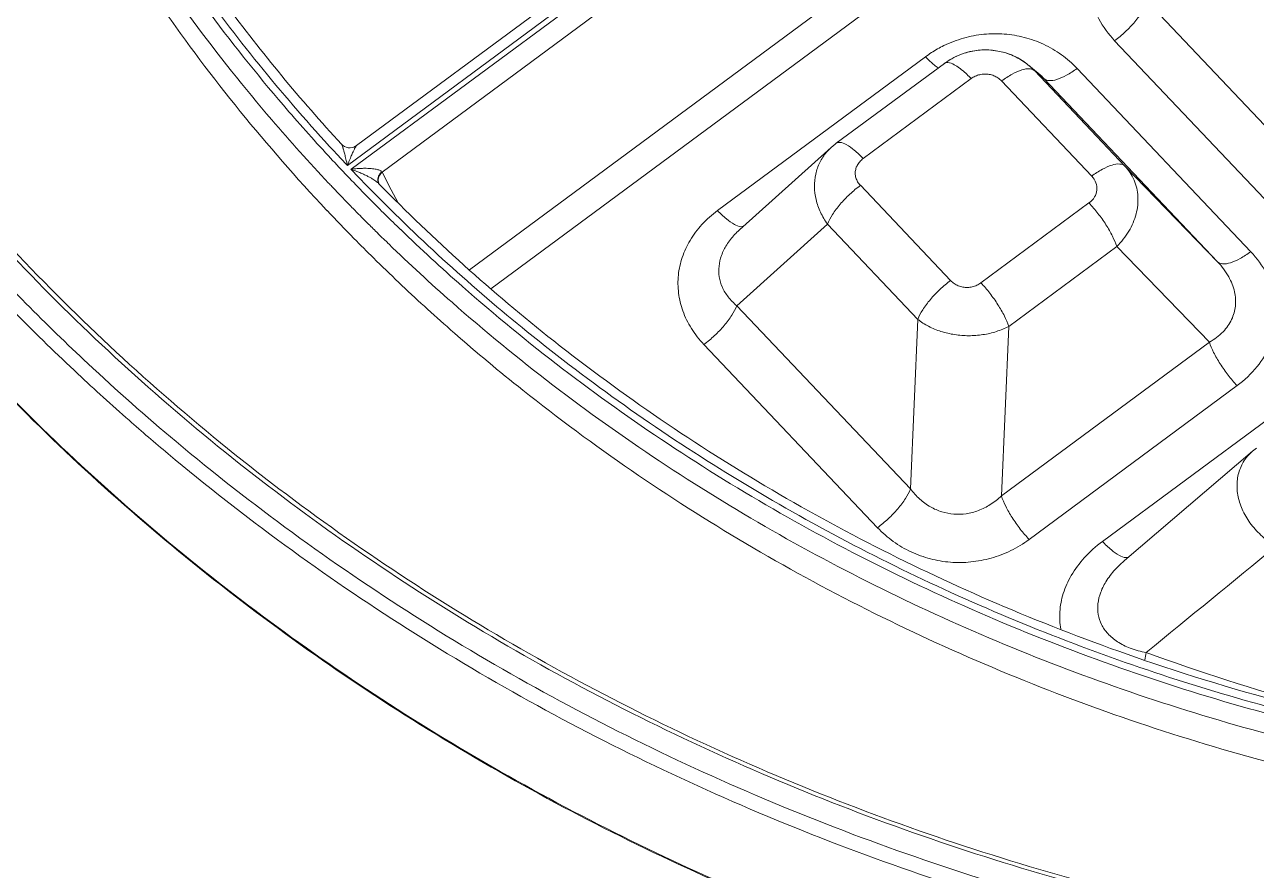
# Model space of a CAD drawing. Header units: millimetres. Extents: x 5536 to 6151, y 463 to 893.
# Drawn here: x 6020.47 to 6047.52, y 797.57 to 816.15 of the extents above; entities that cross this region are included whole.
import ezdxf

# ---------------------------------------------------------------- set-up
doc = ezdxf.new("R2010")
doc.units = ezdxf.units.MM
doc.header["$LTSCALE"] = 0.2
doc.layers.get('0').update_dxf_attribs({"lineweight": 18})

msp = doc.modelspace()

# ---------------------------------------------------------------- linework, layer by layer
for p, q in [((6058.645, 836.055), (6027.558, 813.053)), ((6058.424, 836.18), (6027.758, 813.49)), ((6027.636, 812.971), (6058.723, 835.973)), ((6058.961, 835.578), (6028.318, 812.905)), ((6058.87, 831.947), (6030.24, 810.763)), ((6059.187, 831.42), (6030.706, 810.346)), ((6048.94, 812.623), (6045.127, 816.648)), ((6048.217, 811.77), (6044.405, 815.795)), ((6035.685, 812.063), (6040.251, 815.442)), ((6040.665, 815.296), (6038.293, 813.541)), ((6040.665, 815.297), (6040.665, 815.296)), ((6042.486, 815.279), (6042.408, 815.336)), ((6042.724, 815.083), (6042.518, 815.253)), ((6041.254, 814.961), (6038.882, 813.206)), ((6042.65, 815.131), (6044.63, 813.04)), ((6042.717, 815.076), (6042.852, 814.964)), ((6042.852, 814.964), (6046.664, 810.939)), ((6043.581, 815.185), (6047.393, 811.16)), ((6041.92, 814.91), (6043.901, 812.819)), ((6036.166, 811.64), (6038.183, 813.452)), ((6028.318, 812.905), (6028.309, 812.916)), ((6028.408, 812.735), (6028.318, 812.905)), ((6044.63, 813.04), (6046.664, 810.939)), ((6028.25, 812.652), (6028.249, 812.652)), ((6028.47, 812.616), (6028.408, 812.735)), ((6028.672, 812.234), (6028.47, 812.616)), ((6040.803, 810.527), (6038.822, 812.618)), ((6027.094, 812.082), (6027.113, 812.061)), ((6043.841, 812.231), (6041.469, 810.476)), ((6038.1, 811.765), (6036.108, 809.974)), ((6040.081, 809.674), (6038.1, 811.765)), ((6028.436, 811.358), (6028.453, 811.342)), ((6028.453, 811.342), (6028.465, 811.33)), ((6044.45, 811.275), (6042.078, 809.52)), ((6044.45, 811.275), (6046.484, 809.174)), ((6039.92, 805.949), (6036.108, 809.974)), ((6040.081, 809.674), (6039.92, 805.949)), ((6042.078, 809.52), (6041.918, 805.795)), ((6039.198, 805.096), (6035.385, 809.121)), ((6046.484, 809.174), (6041.918, 805.795)), ((6047.094, 808.218), (6042.527, 804.839)), ((6047.782, 807.492), (6044.137, 804.795)), ((6047.431, 806.777), (6044.62, 804.375))]:
    msp.add_line(p, q)
for points in [[(6042.408, 815.336), (6042.276, 815.415), (6042.138, 815.481), (6041.992, 815.532), (6041.842, 815.568), (6041.689, 815.589), (6041.534, 815.594), (6041.38, 815.582), (6041.227, 815.555), (6041.078, 815.513), (6040.934, 815.455), (6040.796, 815.384), (6040.665, 815.297)], [(6027.758, 813.49), (6027.738, 813.477), (6027.701, 813.458), (6027.66, 813.446), (6027.618, 813.441), (6027.575, 813.443), (6027.533, 813.453), (6027.494, 813.469), (6027.458, 813.492), (6027.425, 813.522)], [(6038.292, 813.541), (6038.268, 813.523), (6038.182, 813.451)], [(6028.25, 812.651), (6028.25, 812.651), (6028.248, 812.655), (6028.247, 812.656)], [(6047.517, 806.844), (6047.461, 806.801), (6047.432, 806.777)]]:
    msp.add_lwpolyline(points)
for centre, radius, start, end in [((6041.784, 813.37), 2.577, 122.966, 126.4942), ((6041.791, 813.359), 2.59, 119.4982, 122.9674), ((6042.219, 817.303), 2.708, 223.3974, 225.3914), ((6041.568, 814.077), 1.515, 123.2007, 127.1755), ((6041.571, 814.072), 1.522, 115.2953, 123.2049), ((6041.574, 814.108), 1.484, 47.5855, 52.0616), ((6041.58, 814.114), 1.475, 43.5431, 47.588), ((6041.822, 813.99), 1.418, 47.0817, 50.4684), ((6041.832, 814.001), 1.403, 43.3653, 47.0837), ((6055.979, 839.898), 39.094, 222.7261, 223.0876), ((6056.143, 840.079), 39.498, 222.7544, 224.3149), ((6056.018, 839.934), 39.148, 223.0876, 223.3665), ((6056.184, 840.092), 39.377, 223.531, 224.4905), ((6056.078, 839.924), 39.751, 223.2903, 223.4393), ((6056.127, 839.971), 39.818, 223.4394, 223.7926), ((6056.202, 840.043), 39.922, 223.7926, 224.2131), ((6056.31, 840.241), 39.732, 224.3136, 224.5165), ((6056.345, 840.276), 39.78, 224.5164, 224.6854), ((6056.482, 840.412), 39.974, 224.6863, 226.0249), ((6056.142, 839.43), 39.896, 223.314, 224.53), ((6056.278, 840.116), 40.027, 224.2131, 224.5906), ((6056.36, 840.197), 40.143, 224.5906, 225.0915), ((6056.444, 840.281), 40.261, 225.0914, 225.5086), ((6056.354, 839.638), 40.193, 224.5295, 225.3938), ((6056.497, 840.335), 40.337, 225.5085, 225.6826), ((6056.533, 840.373), 40.389, 225.6826, 225.9203), ((6056.652, 839.942), 40.619, 225.396, 227.5711), ((6056.949, 840.265), 41.057, 227.5691, 228.6334), ((6057.055, 840.385), 41.218, 228.6328, 228.789), ((6054.345, 843.41), 47.855, 226.8885, 228.7015), ((6648.044, 68.701), 949.627, 129.192434, 129.414649), ((6060.213, 843.405), 43.743, 249.7871, 259.5974), ((6060.191, 846.507), 46.834, 251.1275, 260.3092)]:
    msp.add_arc(centre, radius, start, end)
for points, knots in [([(6021.858, 808.702), (6020.934, 809.565), (6018.573, 811.955), (6015.2, 816.215), (6012.077, 821.577), (6009.8, 827.267), (6008.411, 833.179), (6007.991, 838.522), (6008.152, 841.849), (6008.282, 843.163)], [0, 0, 0, 0, 10251.725743, 27198.902604, 43890.964612, 60370.992878, 76693.070757, 92931.70103, 103639.547776, 103639.547776, 103639.547776, 103639.547776]), ([(6007.873, 841.483), (6007.675, 839.536), (6007.567, 835.605), (6008.276, 829.741), (6009.844, 824.01), (6012.244, 818.514), (6015.433, 813.345), (6019.355, 808.591), (6023.942, 804.332), (6029.117, 800.641), (6034.79, 797.578), (6040.866, 795.194), (6047.241, 793.529), (6053.808, 792.611), (6060.456, 792.455), (6067.073, 793.064), (6073.547, 794.426), (6077.718, 795.83), (6079.744, 796.65)], [0, 0, 0, 0, 13127.557086, 26271.787669, 39492.570786, 52844.310567, 66372.574552, 80107.448163, 94066.135326, 108247.986067, 122639.85449, 137213.198705, 151930.239714, 166743.337818, 181600.264062, 196445.8692, 211225.538733, 225889.094371, 225889.094371, 225889.094371, 225889.094371]), ([(6021.64, 808.474), (6020.723, 809.333), (6018.361, 811.726), (6014.981, 815.997), (6011.844, 821.386), (6009.557, 827.106), (6008.163, 833.048), (6007.784, 837.883), (6007.864, 840.689), (6007.91, 841.48)], [0, 0, 0, 0, 10588.860341, 28293.314934, 45731.233051, 62947.650269, 79999.106286, 96963.483979, 103636.363103, 103636.363103, 103636.363103, 103636.363103]), ([(6017.254, 839.999), (6017.169, 839.164), (6016.998, 836.497), (6017.243, 831.969), (6018.435, 826.545), (6020.495, 821.328), (6023.374, 816.435), (6025.783, 813.475), (6027.094, 812.082)], [0, 0, 0, 0, 7404.243578, 23557.270604, 39811.109372, 56187.716763, 72827.648475, 89704.38157, 89704.38157, 89704.38157, 89704.38157]), ([(6008.935, 834.441), (6009.05, 833.524), (6009.465, 830.947), (6010.612, 826.622), (6012.717, 821.52), (6015.684, 816.45), (6019.478, 811.643), (6024.035, 807.261), (6029.274, 803.427), (6035.082, 800.248), (6041.328, 797.798), (6047.887, 796.125), (6054.643, 795.255), (6061.473, 795.206), (6068.243, 795.976), (6072.655, 797.03), (6074.809, 797.687)], [0, 0, 0, 0, 6449.194997, 18202.704763, 31140.65271, 44851.238716, 59064.142531, 73742.2509, 88840.293917, 104242.039161, 119823.080497, 135540.806701, 151367.170835, 167243.23423, 183095.799595, 198810.42317, 198810.42317, 198810.42317, 198810.42317]), ([(6009.076, 834.46), (6009.324, 832.446), (6010.141, 828.432), (6012.287, 822.644), (6015.315, 817.176), (6019.164, 812.135), (6023.76, 807.615), (6029.014, 803.7), (6034.826, 800.462), (6041.086, 797.962), (6047.676, 796.246), (6054.471, 795.345), (6061.345, 795.277), (6068.017, 796.025), (6072.322, 797.034), (6074.358, 797.638)], [0, 0, 0, 0, 13318.111137, 26751.914543, 40357.154746, 54174.443117, 68227.584312, 82520.931532, 97041.802749, 111760.749273, 126634.621657, 141610.450302, 156628.202443, 171625.488965, 185564.625875, 185564.625875, 185564.625875, 185564.625875]), ([(6020.506, 824.321), (6021.067, 822.958), (6022.371, 820.286), (6024.723, 816.68), (6026.526, 814.502), (6027.425, 813.522)], [0, 0, 0, 0, 16917.801433, 34040.748584, 49317.94424, 49317.94424, 49317.94424, 49317.94424]), ([(6021.185, 821.806), (6021.704, 820.777), (6023.178, 818.177), (6025.257, 815.368), (6026.804, 813.629), (6027.14, 813.266)], [0, 0, 0, 0, 16333.44893, 42311.742116, 49333.006364, 49333.006364, 49333.006364, 49333.006364]), ([(6021.336, 821.874), (6021.418, 821.711), (6022.279, 820.037), (6024.106, 817.08), (6026.188, 814.533), (6027.26, 813.372)], [0, 0, 0, 0, 2605.883858, 26816.521108, 49328.126017, 49328.126017, 49328.126017, 49328.126017]), ([(6020.848, 821.627), (6021.383, 820.562), (6022.88, 817.913), (6025.066, 814.958), (6026.717, 813.121), (6027.144, 812.668)], [0, 0, 0, 0, 16059.25215, 40937.403116, 49330.817875, 49330.817875, 49330.817875, 49330.817875]), ([(6044.405, 815.795), (6044.269, 815.938), (6044.04, 816.248), (6043.846, 816.778), (6043.817, 817.322), (6043.955, 817.853), (6044.253, 818.345), (6044.541, 818.616), (6044.704, 818.737)], [0, 0, 0, 0, 15792.413201, 30544.620216, 44686.439253, 58928.121702, 73937.093927, 90260.106216, 90260.106216, 90260.106216, 90260.106216]), ([(6044.405, 815.795), (6044.486, 815.855), (6044.643, 815.987), (6044.849, 816.202), (6045.015, 816.422), (6045.098, 816.574), (6045.127, 816.648)], [0, 0, 0, 0, 16964.531221, 33995.608366, 49697.477796, 62867.315791, 62867.315791, 62867.315791, 62867.315791]), ([(6040.516, 815.614), (6040.561, 815.639), (6040.744, 815.735), (6041.08, 815.864), (6041.529, 815.949), (6041.981, 815.954), (6042.424, 815.88), (6042.85, 815.727), (6043.244, 815.498), (6043.476, 815.296), (6043.581, 815.185)], [0, 0, 0, 0, 5494.614768, 21880.345357, 37905.384079, 53744.86973, 69518.39956, 85348.799352, 101435.233294, 117632.242165, 117632.242165, 117632.242165, 117632.242165]), ([(6040.921, 815.448), (6041.015, 815.493), (6041.214, 815.562), (6041.527, 815.604), (6041.84, 815.579), (6042.142, 815.491), (6042.354, 815.377), (6042.462, 815.297), (6042.487, 815.279)], [0, 0, 0, 0, 17113.707524, 34179.320537, 51205.832191, 68208.353923, 85207.186579, 90236.663835, 90236.663835, 90236.663835, 90236.663835]), ([(6040.317, 815.375), (6040.359, 815.334), (6040.427, 815.271), (6040.5, 815.215), (6040.529, 815.196)], [0, 0, 0, 0, 22259.144657, 35426.566144, 35426.566144, 35426.566144, 35426.566144]), ([(6040.997, 815.193), (6040.961, 815.22), (6040.882, 815.272), (6040.773, 815.322), (6040.7, 815.313), (6040.681, 815.305)], [0, 0, 0, 0, 19381.937789, 40513.815468, 49511.644356, 49511.644356, 49511.644356, 49511.644356]), ([(6041.254, 814.961), (6041.193, 815.026), (6041.11, 815.107), (6041.018, 815.178), (6040.997, 815.193)], [0, 0, 0, 0, 27424.980626, 35430.969348, 35430.969348, 35430.969348, 35430.969348]), ([(6041.254, 814.961), (6041.283, 814.982), (6041.343, 815.018), (6041.443, 815.052), (6041.548, 815.066), (6041.652, 815.058), (6041.753, 815.029), (6041.844, 814.98), (6041.897, 814.935), (6041.92, 814.91)], [0, 0, 0, 0, 15060.934606, 30099.653827, 45081.594748, 59996.217899, 74838.936575, 89614.948518, 104325.2149, 104325.2149, 104325.2149, 104325.2149]), ([(6041.92, 814.91), (6041.995, 814.965), (6042.137, 815.059), (6042.313, 815.138), (6042.408, 815.165), (6042.429, 815.169)], [0, 0, 0, 0, 24020.073122, 43972.941004, 49523.471381, 49523.471381, 49523.471381, 49523.471381]), ([(6042.429, 815.169), (6042.465, 815.177), (6042.53, 815.183), (6042.594, 815.167), (6042.619, 815.153)], [0, 0, 0, 0, 19861.444092, 35440.004856, 35440.004856, 35440.004856, 35440.004856]), ([(6043.581, 815.185), (6043.506, 815.13), (6043.364, 815.036), (6043.155, 814.942), (6042.983, 814.904), (6042.88, 814.935), (6042.852, 814.964)], [0, 0, 0, 0, 21801.207009, 39910.918871, 53375.995567, 62855.113684, 62855.113684, 62855.113684, 62855.113684]), ([(6027.558, 813.053), (6027.553, 813.078), (6027.542, 813.124), (6027.526, 813.19), (6027.512, 813.248), (6027.499, 813.3), (6027.487, 813.344), (6027.477, 813.383), (6027.467, 813.415), (6027.459, 813.444), (6027.45, 813.468), (6027.443, 813.489), (6027.435, 813.506), (6027.43, 813.518), (6027.426, 813.522)], [0, 0, 0, 0, 26848.87883, 50602.362124, 71575.222475, 90072.397113, 106281.91234, 120281.20801, 132181.002558, 142382.277865, 151369.351214, 159189.190031, 165566.088549, 172049.892349, 172049.892349, 172049.892349, 172049.892349]), ([(6027.558, 813.053), (6027.567, 813.077), (6027.584, 813.122), (6027.609, 813.185), (6027.632, 813.24), (6027.652, 813.289), (6027.671, 813.331), (6027.687, 813.367), (6027.702, 813.397), (6027.715, 813.423), (6027.727, 813.445), (6027.741, 813.467), (6027.748, 813.485), (6027.757, 813.491)], [0, 0, 0, 0, 25189.311818, 47447.637027, 67068.418743, 84336.810569, 99428.975323, 112418.728698, 123412.041959, 132782.107489, 140970.589121, 148007.383219, 158766.523509, 158766.523509, 158766.523509, 158766.523509]), ([(6038.1, 811.765), (6038.04, 811.847), (6037.937, 812.02), (6037.838, 812.3), (6037.801, 812.586), (6037.829, 812.865), (6037.92, 813.124), (6038.048, 813.318), (6038.145, 813.418), (6038.182, 813.451)], [0, 0, 0, 0, 17201.095267, 33840.062701, 49900.438506, 65472.375536, 80736.437091, 95934.304192, 104271.548152, 104271.548152, 104271.548152, 104271.548152]), ([(6038.882, 813.206), (6038.821, 813.271), (6038.705, 813.383), (6038.534, 813.505), (6038.396, 813.57), (6038.315, 813.556), (6038.293, 813.541)], [0, 0, 0, 0, 23694.966049, 42613.19252, 55714.032928, 62811.279403, 62811.279403, 62811.279403, 62811.279403]), ([(6038.822, 812.618), (6038.799, 812.642), (6038.759, 812.694), (6038.72, 812.783), (6038.705, 812.876), (6038.714, 812.97), (6038.748, 813.059), (6038.805, 813.141), (6038.855, 813.186), (6038.882, 813.206)], [0, 0, 0, 0, 15463.488022, 30244.245419, 44583.094723, 58830.250196, 73351.69212, 88449.836528, 104289.613979, 104289.613979, 104289.613979, 104289.613979]), ([(6043.901, 812.819), (6043.976, 812.874), (6044.118, 812.968), (6044.326, 813.062), (6044.499, 813.1), (6044.602, 813.069), (6044.63, 813.04)], [0, 0, 0, 0, 21808.360198, 39924.093626, 53393.646701, 62875.77101, 62875.77101, 62875.77101, 62875.77101]), ([(6028.309, 812.916), (6028.303, 812.923), (6028.288, 812.935), (6028.26, 812.95), (6028.226, 812.962), (6028.185, 812.972), (6028.135, 812.981), (6028.075, 812.987), (6028.005, 812.991), (6027.926, 812.992), (6027.838, 812.99), (6027.74, 812.983), (6027.672, 812.976), (6027.636, 812.971)], [0, 0, 0, 0, 6332.995778, 13377.795543, 21521.784159, 31150.619889, 42700.747402, 56566.70293, 72815.516513, 91115.400871, 111372.997803, 133856.575595, 158784.277841, 158784.277841, 158784.277841, 158784.277841]), ([(6028.249, 812.652), (6028.243, 812.658), (6028.227, 812.673), (6028.197, 812.698), (6028.158, 812.726), (6028.11, 812.757), (6028.053, 812.79), (6027.986, 812.825), (6027.911, 812.861), (6027.827, 812.898), (6027.735, 812.935), (6027.67, 812.959), (6027.636, 812.971)], [0, 0, 0, 0, 5336.134421, 14018.27347, 24018.070377, 35723.172145, 49459.991286, 65223.109809, 82636.41281, 101570.038104, 122225.100653, 144731.615051, 144731.615051, 144731.615051, 144731.615051]), ([(6028.309, 812.916), (6028.279, 812.888), (6028.232, 812.824), (6028.219, 812.724), (6028.238, 812.672), (6028.247, 812.657)], [0, 0, 0, 0, 21057.986917, 40062.547307, 49410.788751, 49410.788751, 49410.788751, 49410.788751]), ([(6028.318, 812.905), (6028.288, 812.877), (6028.239, 812.811), (6028.228, 812.71), (6028.247, 812.658), (6028.255, 812.642)], [0, 0, 0, 0, 21125.061921, 40574.75712, 49410.887795, 49410.887795, 49410.887795, 49410.887795]), ([(6043.841, 812.231), (6043.889, 812.266), (6043.969, 812.35), (6044.026, 812.513), (6044.003, 812.681), (6043.941, 812.777), (6043.901, 812.819)], [0, 0, 0, 0, 16717.910424, 31777.299768, 46682.559963, 62875.483417, 62875.483417, 62875.483417, 62875.483417]), ([(6044.63, 813.04), (6044.714, 812.951), (6044.852, 812.741), (6044.937, 812.368), (6044.894, 811.976), (6044.73, 811.596), (6044.553, 811.375), (6044.45, 811.275)], [0, 0, 0, 0, 14402.050249, 28902.792217, 44076.936507, 60128.81053, 76974.390156, 76974.390156, 76974.390156, 76974.390156]), ([(6045.042, 802.191), (6044.068, 802.525), (6041.266, 803.59), (6036.84, 805.798), (6032.181, 808.972), (6029.452, 811.421), (6028.25, 812.652)], [0, 0, 0, 0, 9730.526933, 28288.009159, 46556.513156, 62805.702614, 62805.702614, 62805.702614, 62805.702614]), ([(6038.822, 812.618), (6038.741, 812.557), (6038.585, 812.426), (6038.378, 812.211), (6038.212, 811.991), (6038.129, 811.838), (6038.1, 811.765)], [0, 0, 0, 0, 16949.897243, 33966.47142, 49655.162465, 62814.095931, 62814.095931, 62814.095931, 62814.095931]), ([(6028.094, 812.497), (6029.17, 811.401), (6031.635, 809.168), (6035.833, 806.2), (6040.628, 803.636), (6045.76, 801.648), (6051.141, 800.267), (6056.681, 799.517), (6062.285, 799.41), (6067.86, 799.948), (6073.311, 801.121), (6078.546, 802.911), (6083.285, 805.196), (6086.169, 807.023), (6087.458, 807.945)], [0, 0, 0, 0, 12316.050864, 26615.078206, 41124.800192, 55816.492586, 70651.099098, 85580.876241, 100552.690888, 115510.989655, 130400.899667, 145171.5793, 159779.153451, 172494.338773, 172494.338773, 172494.338773, 172494.338773]), ([(6035.385, 809.121), (6035.282, 809.23), (6035.101, 809.461), (6034.912, 809.846), (6034.815, 810.247), (6034.81, 810.649), (6034.897, 811.045), (6035.073, 811.424), (6035.338, 811.773), (6035.562, 811.972), (6035.685, 812.063)], [0, 0, 0, 0, 15621.870411, 30418.238434, 44497.53485, 58278.239971, 72136.5639, 86435.134837, 101569.159372, 117538.362064, 117538.362064, 117538.362064, 117538.362064]), ([(6035.685, 812.063), (6035.746, 811.998), (6035.863, 811.886), (6036.033, 811.764), (6036.165, 811.703), (6036.235, 811.711), (6036.252, 811.717)], [0, 0, 0, 0, 24505.96754, 44071.703278, 57620.942788, 62789.853791, 62789.853791, 62789.853791, 62789.853791]), ([(6043.841, 812.231), (6043.91, 812.158), (6044.042, 812.003), (6044.214, 811.759), (6044.354, 811.516), (6044.425, 811.352), (6044.45, 811.275)], [0, 0, 0, 0, 16582.086145, 33544.735587, 49420.188298, 62878.785905, 62878.785905, 62878.785905, 62878.785905]), ([(6028.727, 811.645), (6029.169, 811.219), (6031.015, 809.517), (6034.554, 806.814), (6039.585, 803.943), (6045.018, 801.717), (6050.747, 800.177), (6056.664, 799.354), (6062.654, 799.262), (6068.604, 799.902), (6074.399, 801.264), (6079.928, 803.321), (6084.281, 805.611), (6086.734, 807.236), (6087.549, 807.818)], [0, 0, 0, 0, 4992.500876, 20402.393809, 36060.828706, 51936.685486, 67984.818914, 84147.053395, 100358.029473, 116549.232555, 132653.098312, 148609.220186, 164365.891313, 172505.094406, 172505.094406, 172505.094406, 172505.094406]), ([(6036.108, 809.974), (6036.038, 810.031), (6035.915, 810.155), (6035.782, 810.372), (6035.713, 810.605), (6035.708, 810.845), (6035.765, 811.087), (6035.882, 811.323), (6036.025, 811.505), (6036.128, 811.605), (6036.164, 811.638)], [0, 0, 0, 0, 16455.814045, 31734.876635, 46200.003721, 60544.44376, 75374.211177, 91212.081084, 108537.441116, 117558.247276, 117558.247276, 117558.247276, 117558.247276]), ([(6028.465, 811.33), (6028.918, 810.892), (6030.786, 809.169), (6034.36, 806.44), (6039.429, 803.547), (6044.903, 801.304), (6050.675, 799.753), (6056.636, 798.923), (6062.672, 798.83), (6068.666, 799.475), (6074.504, 800.847), (6080.075, 802.92), (6084.222, 805.101), (6086.482, 806.569), (6087.092, 806.987)], [0, 0, 0, 0, 5144.388807, 20742.619149, 36592.424725, 52662.307377, 68906.573236, 85266.336849, 101675.441154, 118064.535333, 134365.230113, 150516.381154, 166465.649821, 172504.429407, 172504.429407, 172504.429407, 172504.429407]), ([(6047.393, 811.16), (6047.319, 811.105), (6047.176, 811.011), (6046.968, 810.917), (6046.795, 810.879), (6046.693, 810.91), (6046.664, 810.939)], [0, 0, 0, 0, 21822.00669, 39948.830474, 53426.544265, 62914.567124, 62914.567124, 62914.567124, 62914.567124]), ([(6047.393, 811.16), (6047.529, 811.017), (6047.758, 810.706), (6047.953, 810.176), (6047.981, 809.63), (6047.842, 809.099), (6047.544, 808.608), (6047.256, 808.339), (6047.094, 808.218)], [0, 0, 0, 0, 15853.317702, 30618.470222, 44791.329683, 59074.447109, 74118.684552, 90362.78577, 90362.78577, 90362.78577, 90362.78577]), ([(6046.484, 809.174), (6046.595, 809.235), (6046.788, 809.377), (6046.987, 809.657), (6047.074, 809.968), (6047.05, 810.297), (6046.915, 810.635), (6046.759, 810.84), (6046.664, 810.939)], [0, 0, 0, 0, 16341.047122, 30559.403639, 43797.953294, 57385.258777, 72603.088234, 90354.990228, 90354.990228, 90354.990228, 90354.990228]), ([(6040.803, 810.527), (6040.721, 810.466), (6040.565, 810.335), (6040.359, 810.12), (6040.193, 809.9), (6040.109, 809.747), (6040.081, 809.674)], [0, 0, 0, 0, 16958.335726, 33983.325395, 49679.695582, 62844.983815, 62844.983815, 62844.983815, 62844.983815]), ([(6041.469, 810.476), (6041.441, 810.455), (6041.38, 810.419), (6041.28, 810.384), (6041.176, 810.371), (6041.071, 810.379), (6040.971, 810.408), (6040.879, 810.457), (6040.827, 810.502), (6040.803, 810.527)], [0, 0, 0, 0, 15064.548681, 30106.876626, 45092.41266, 60010.614784, 74856.895151, 89636.452804, 104350.249106, 104350.249106, 104350.249106, 104350.249106]), ([(6041.469, 810.476), (6041.538, 810.403), (6041.669, 810.248), (6041.842, 810.004), (6041.982, 809.761), (6042.053, 809.597), (6042.078, 809.52)], [0, 0, 0, 0, 16577.140032, 33534.809347, 49405.662961, 62860.37621, 62860.37621, 62860.37621, 62860.37621]), ([(6035.385, 809.121), (6035.467, 809.182), (6035.623, 809.313), (6035.829, 809.528), (6035.995, 809.748), (6036.079, 809.901), (6036.108, 809.974)], [0, 0, 0, 0, 16945.637165, 33957.746122, 49642.127768, 62797.297995, 62797.297995, 62797.297995, 62797.297995]), ([(6042.078, 809.52), (6041.992, 809.474), (6041.807, 809.398), (6041.511, 809.33), (6041.201, 809.307), (6040.891, 809.331), (6040.592, 809.4), (6040.318, 809.512), (6040.154, 809.616), (6040.081, 809.674)], [0, 0, 0, 0, 14484.091852, 29576.343638, 45010.056641, 60488.389798, 75712.00333, 90407.711693, 104352.536435, 104352.536435, 104352.536435, 104352.536435]), ([(6029.899, 809.377), (6030.392, 808.946), (6032.416, 807.257), (6036.267, 804.615), (6041.68, 801.899), (6047.481, 799.892), (6053.541, 798.638), (6057.875, 798.305), (6060.144, 798.288), (6060.344, 798.288)], [0, 0, 0, 0, 6188.738762, 24926.914307, 44013.830216, 63297.241951, 82818.093426, 102387.170421, 104276.376935, 104276.376935, 104276.376935, 104276.376935]), ([(6018.941, 809.253), (6020.355, 807.705), (6023.426, 804.772), (6028.602, 800.98), (6034.303, 797.823), (6040.423, 795.357), (6046.858, 793.625), (6053.497, 792.656), (6060.223, 792.466), (6066.922, 793.059), (6073.477, 794.424), (6077.699, 795.842), (6079.75, 796.672)], [0, 0, 0, 0, 13825.342749, 27910.055619, 42207.925567, 56692.104002, 71324.014152, 86056.17737, 100835.163083, 115604.791925, 130309.443853, 144897.314622, 144897.314622, 144897.314622, 144897.314622]), ([(6047.094, 808.218), (6047.025, 808.291), (6046.893, 808.446), (6046.72, 808.69), (6046.581, 808.933), (6046.509, 809.097), (6046.485, 809.174)], [0, 0, 0, 0, 16593.503856, 33567.833038, 49454.216893, 62922.081519, 62922.081519, 62922.081519, 62922.081519]), ([(6074.609, 797.122), (6074.539, 797.101), (6072.308, 796.442), (6067.82, 795.418), (6061.055, 794.708), (6054.246, 794.805), (6047.515, 795.708), (6040.984, 797.402), (6034.769, 799.855), (6028.983, 803.025), (6024.754, 806.11), (6022.488, 808.113), (6021.858, 808.702)], [0, 0, 0, 0, 559.960264, 17969.262124, 35466.758491, 52984.761049, 70453.034801, 87805.45567, 104983.322273, 121938.444849, 138635.840684, 145295.540976, 145295.540976, 145295.540976, 145295.540976]), ([(6086.747, 802.042), (6084.837, 800.913), (6080.843, 798.887), (6074.497, 796.602), (6067.864, 795.089), (6061.065, 794.376), (6054.221, 794.474), (6047.456, 795.382), (6040.892, 797.085), (6034.646, 799.552), (6028.832, 802.738), (6024.978, 805.549), (6023.044, 807.209), (6022.762, 807.457)], [0, 0, 0, 0, 15505.336934, 31196.391283, 47025.328559, 62934.413348, 78862.083052, 94744.4602, 110521.412281, 126139.560724, 141555.0901, 156736.198592, 159364.692695, 159364.692695, 159364.692695, 159364.692695]), ([(6047.949, 804.688), (6047.842, 804.751), (6047.643, 804.895), (6047.396, 805.159), (6047.213, 805.455), (6047.105, 805.768), (6047.079, 806.081), (6047.137, 806.378), (6047.265, 806.613), (6047.38, 806.733), (6047.431, 806.777)], [0, 0, 0, 0, 17436.36216, 34452.135363, 50748.639834, 66165.844425, 80725.131361, 94633.576059, 108271.09532, 117833.615237, 117833.615237, 117833.615237, 117833.615237]), ([(6039.198, 805.096), (6039.28, 805.157), (6039.436, 805.288), (6039.642, 805.503), (6039.808, 805.723), (6039.892, 805.876), (6039.92, 805.949)], [0, 0, 0, 0, 16961.519995, 33989.706446, 49689.023939, 62856.784204, 62856.784204, 62856.784204, 62856.784204]), ([(6041.918, 805.795), (6041.843, 805.724), (6041.685, 805.599), (6041.422, 805.466), (6041.149, 805.395), (6040.876, 805.385), (6040.607, 805.437), (6040.351, 805.549), (6040.115, 805.721), (6039.981, 805.868), (6039.92, 805.949)], [0, 0, 0, 0, 15915.609697, 30974.356107, 45244.686986, 59117.466636, 72951.337882, 87113.894655, 102017.488378, 117706.823805, 117706.823805, 117706.823805, 117706.823805]), ([(6042.527, 804.839), (6042.458, 804.912), (6042.327, 805.067), (6042.154, 805.311), (6042.014, 805.554), (6041.943, 805.718), (6041.918, 805.795)], [0, 0, 0, 0, 16584.327989, 33549.135966, 49426.497018, 62886.659805, 62886.659805, 62886.659805, 62886.659805]), ([(6042.527, 804.839), (6042.401, 804.746), (6042.133, 804.584), (6041.699, 804.418), (6041.25, 804.332), (6040.798, 804.327), (6040.354, 804.401), (6039.929, 804.554), (6039.534, 804.784), (6039.303, 804.985), (6039.198, 805.096)], [0, 0, 0, 0, 15195.350697, 30175.066856, 44825.041123, 59305.384119, 73725.430781, 88197.467549, 102903.568882, 117710.757014, 117710.757014, 117710.757014, 117710.757014]), ([(6044.137, 804.795), (6043.993, 804.689), (6043.738, 804.462), (6043.446, 804.071), (6043.263, 803.665), (6043.186, 803.261), (6043.199, 802.996), (6043.22, 802.87)], [0, 0, 0, 0, 18389.630946, 34938.550636, 49950.136846, 63821.627507, 76995.559731, 76995.559731, 76995.559731, 76995.559731]), ([(6044.508, 804.489), (6044.446, 804.525), (6044.314, 804.618), (6044.198, 804.73), (6044.137, 804.795)], [0, 0, 0, 0, 15750.040222, 35476.869821, 35476.869821, 35476.869821, 35476.869821]), ([(6044.708, 804.45), (6044.689, 804.443), (6044.618, 804.434), (6044.551, 804.465), (6044.508, 804.489)], [0, 0, 0, 0, 10233.651715, 35479.439919, 35479.439919, 35479.439919, 35479.439919]), ([(6044.62, 804.375), (6044.559, 804.323), (6044.418, 804.19), (6044.233, 803.961), (6044.093, 803.694), (6044.028, 803.435), (6044.033, 803.191), (6044.107, 802.962), (6044.253, 802.755), (6044.47, 802.576), (6044.758, 802.435), (6044.979, 802.377), (6045.099, 802.356)], [0, 0, 0, 0, 12427.591434, 30147.609989, 45498.68191, 58929.252672, 71117.592327, 83061.665883, 95732.530888, 109929.875583, 126300.002614, 145222.646462, 145222.646462, 145222.646462, 145222.646462])]:
    msp.add_open_spline(points, degree=3, knots=knots)
for points in [[(6040.681, 815.305), (6040.675, 815.302), (6040.67, 815.3), (6040.665, 815.296)], [(6042.619, 815.153), (6042.63, 815.147), (6042.641, 815.14), (6042.65, 815.131)], [(6045.099, 802.356), (6045.09, 802.302), (6045.078, 802.248), (6045.066, 802.195)]]:
    msp.add_open_spline(points, degree=3)

doc.saveas('drawing.dxf')
